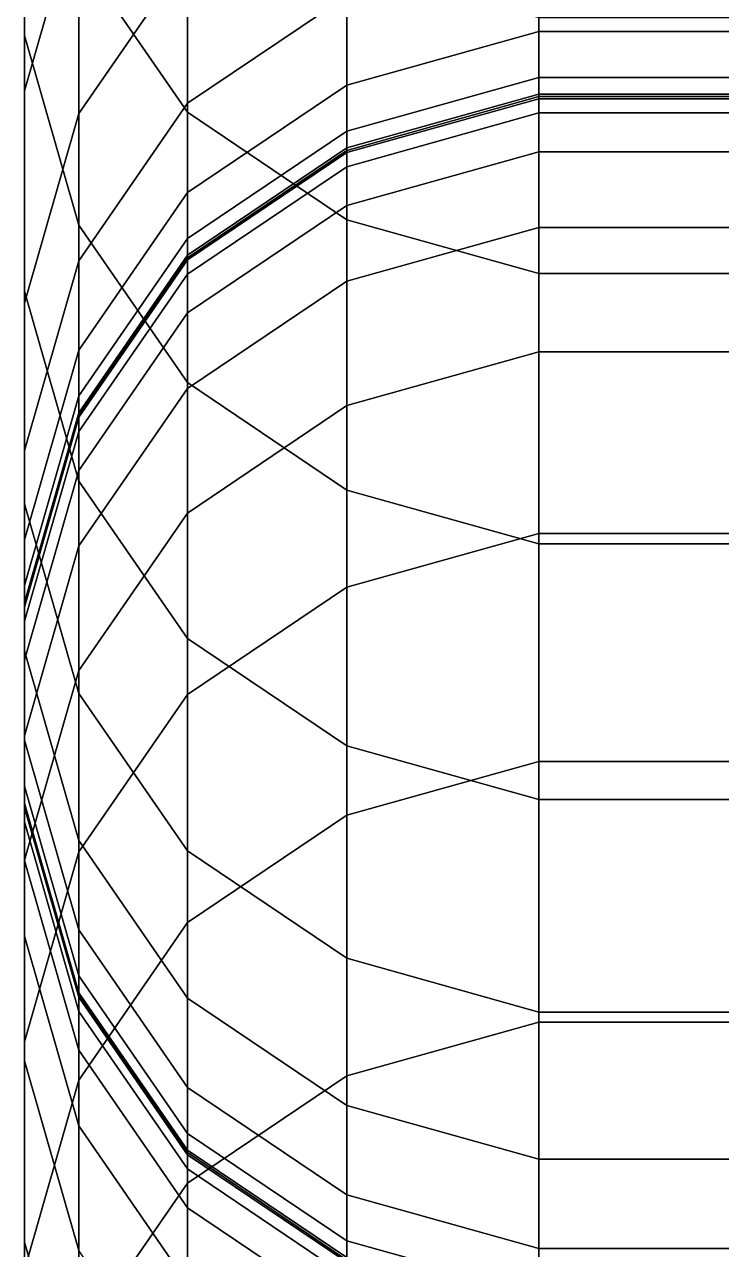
# Model space of a CAD drawing. Extents: x -10214 to 5452, y -22879 to 6440.
# Drawn here: x -10214 to -7712, y -4004 to 394 of the extents above; entities that cross this region are included whole.
import ezdxf

# ---------------------------------------------------------------- set-up
doc = ezdxf.new("R2010")
doc.units = 0

msp = doc.modelspace()

# ---------------------------------------------------------------- linework, layer by layer
for points in [[(-10213.792969, 354.792633, -254830.796875), (-10213.792969, 1074.540771, -254830.796875), (-10213.792969, 2045.20752, -252659.859375), (-10213.792969, 1325.459351, -252659.859375)], [(-10213.792969, 155.87413, -257008.9375), (-10018.792969, 837.064331, -257008.9375), (-10018.792969, 1755.730957, -254830.796875), (-10213.792969, 1074.540771, -254830.796875)], [(-9628.792969, 78.752625, -252659.859375), (-10018.792969, 644.269043, -252659.859375), (-10018.792969, 1562.935669, -250473.734375), (-9628.792969, 997.41925, -250473.734375)], [(-10018.792969, 74.397644, -259216.671875), (-9628.792969, 639.914063, -259216.671875), (-9628.792969, 1402.580688, -257008.9375), (-10018.792969, 837.064331, -257008.9375)], [(-10018.792969, -326.397583, -254830.796875), (-10213.792969, 354.792633, -254830.796875), (-10213.792969, 1325.459351, -252659.859375), (-10018.792969, 644.269043, -252659.859375)], [(-10213.792969, -563.874023, -257008.9375), (-10213.792969, 155.87413, -257008.9375), (-10213.792969, 1074.540771, -254830.796875), (-10213.792969, 354.792633, -254830.796875)], [(-9056.793945, 496.826782, -261469.875), (-9056.793945, 1025.493408, -259216.671875), (-9628.792969, 639.914063, -259216.671875), (-9628.792969, 111.247375, -261469.875)], [(-9056.793945, -306.826752, -252659.859375), (-9628.792969, 78.752625, -252659.859375), (-9628.792969, 997.41925, -250473.734375), (-9056.793945, 611.839905, -250473.734375)], [(-10213.792969, -606.792542, -259216.671875), (-10018.792969, 74.397644, -259216.671875), (-10018.792969, 837.064331, -257008.9375), (-10213.792969, 155.87413, -257008.9375)], [(-8367.793945, 368.949799, -263758.28125), (-8367.793945, 689.616455, -261469.875), (-9056.793945, 496.826782, -261469.875), (-9056.793945, 176.160095, -263758.28125)], [(-7639.794922, 368.949799, -263758.28125), (-7639.794922, 689.616455, -261469.875), (-8367.793945, 689.616455, -261469.875), (-8367.793945, 368.949799, -263758.28125)], [(-9628.792969, -891.914001, -254830.796875), (-10018.792969, -326.397583, -254830.796875), (-10018.792969, 644.269043, -252659.859375), (-9628.792969, 78.752625, -252659.859375)], [(-10018.792969, -454.269043, -261469.875), (-9628.792969, 111.247375, -261469.875), (-9628.792969, 639.914063, -259216.671875), (-10018.792969, 74.397644, -259216.671875)], [(-8367.793945, -499.616455, -252659.859375), (-9056.793945, -306.826752, -252659.859375), (-9056.793945, 611.839905, -250473.734375), (-8367.793945, 419.050171, -250473.734375)], [(-9056.793945, 176.160095, -263758.28125), (-9056.793945, 496.826782, -261469.875), (-9628.792969, 111.247375, -261469.875), (-9628.792969, -209.419296, -263758.28125)], [(-7639.794922, -499.616455, -252659.859375), (-8367.793945, -499.616455, -252659.859375), (-8367.793945, 419.050171, -250473.734375), (-7639.794922, 419.050171, -250473.734375)], [(-10018.792969, -1245.064209, -257008.9375), (-10213.792969, -563.874023, -257008.9375), (-10213.792969, 354.792633, -254830.796875), (-10018.792969, -326.397583, -254830.796875)], [(-8367.793945, 204.283112, -266065.0625), (-8367.793945, 368.949799, -263758.28125), (-9056.793945, 176.160095, -263758.28125), (-9056.793945, 11.493419, -266065.0625)], [(-7639.794922, 204.283112, -266065.0625), (-7639.794922, 368.949799, -263758.28125), (-8367.793945, 368.949799, -263758.28125), (-8367.793945, 204.283112, -266065.0625)], [(-9056.793945, 11.493419, -266065.0625), (-9056.793945, 176.160095, -263758.28125), (-9628.792969, -209.419296, -263758.28125), (-9628.792969, -374.085968, -266065.0625)], [(-8367.793945, 143.61644, -268373.46875), (-8367.793945, 204.283112, -266065.0625), (-9056.793945, 11.493419, -266065.0625), (-9056.793945, -49.173248, -268373.46875)], [(-7639.794922, 143.61644, -268373.46875), (-7639.794922, 204.283112, -266065.0625), (-8367.793945, 204.283112, -266065.0625), (-8367.793945, 143.61644, -268373.46875)], [(-10213.792969, -1326.540649, -259216.671875), (-10213.792969, -606.792542, -259216.671875), (-10213.792969, 155.87413, -257008.9375), (-10213.792969, -563.874023, -257008.9375)], [(-8367.793945, 134.949783, -270666.65625), (-8367.793945, 143.61644, -268373.46875), (-9056.793945, -49.173248, -268373.46875), (-9056.793945, -57.839916, -270666.65625)], [(-8367.793945, 134.949783, -281716.6875), (-8367.793945, 134.949783, -279556.28125), (-9056.793945, -57.839916, -279556.28125), (-9056.793945, -57.839916, -281716.6875)], [(-8367.793945, 134.949783, -279556.28125), (-8367.793945, 134.949783, -277373.46875), (-9056.793945, -57.839916, -277373.46875), (-9056.793945, -57.839916, -279556.28125)], [(-8367.793945, 134.949783, -277373.46875), (-8367.793945, 134.949783, -275165.875), (-9056.793945, -57.839916, -275165.875), (-9056.793945, -57.839916, -277373.46875)], [(-8367.793945, 134.949783, -275165.875), (-8367.793945, 134.949783, -272931.0625), (-9056.793945, -57.839916, -272931.0625), (-9056.793945, -57.839916, -275165.875)], [(-8367.793945, 134.949783, -272931.0625), (-8367.793945, 134.949783, -270666.65625), (-9056.793945, -57.839916, -270666.65625), (-9056.793945, -57.839916, -272931.0625)], [(-8367.793945, 127.616447, -283856), (-8367.793945, 134.949783, -281716.6875), (-9056.793945, -57.839916, -281716.6875), (-9056.793945, -65.173248, -283856)], [(-7639.794922, 134.949783, -270666.65625), (-7639.794922, 143.61644, -268373.46875), (-8367.793945, 143.61644, -268373.46875), (-8367.793945, 134.949783, -270666.65625)], [(-7639.794922, 134.949783, -281716.6875), (-7639.794922, 134.949783, -279556.28125), (-8367.793945, 134.949783, -279556.28125), (-8367.793945, 134.949783, -281716.6875)], [(-7639.794922, 134.949783, -279556.28125), (-7639.794922, 134.949783, -277373.46875), (-8367.793945, 134.949783, -277373.46875), (-8367.793945, 134.949783, -279556.28125)], [(-7639.794922, 134.949783, -277373.46875), (-7639.794922, 134.949783, -275165.875), (-8367.793945, 134.949783, -275165.875), (-8367.793945, 134.949783, -277373.46875)], [(-7639.794922, 134.949783, -275165.875), (-7639.794922, 134.949783, -272931.0625), (-8367.793945, 134.949783, -272931.0625), (-8367.793945, 134.949783, -275165.875)], [(-7639.794922, 134.949783, -272931.0625), (-7639.794922, 134.949783, -270666.65625), (-8367.793945, 134.949783, -270666.65625), (-8367.793945, 134.949783, -272931.0625)], [(-7639.794922, 127.616447, -283856), (-7639.794922, 134.949783, -281716.6875), (-8367.793945, 134.949783, -281716.6875), (-8367.793945, 127.616447, -283856)], [(-10018.792969, -774.93573, -263758.28125), (-9628.792969, -209.419296, -263758.28125), (-9628.792969, 111.247375, -261469.875), (-10018.792969, -454.269043, -261469.875)], [(-8367.793945, 76.283112, -285971.34375), (-8367.793945, 127.616447, -283856), (-9056.793945, -65.173248, -283856), (-9056.793945, -116.506584, -285971.34375)], [(-7639.794922, 76.283112, -285971.34375), (-7639.794922, 127.616447, -283856), (-8367.793945, 127.616447, -283856), (-8367.793945, 76.283112, -285971.34375)], [(-10213.792969, -1135.459229, -261469.875), (-10018.792969, -454.269043, -261469.875), (-10018.792969, 74.397644, -259216.671875), (-10213.792969, -606.792542, -259216.671875)], [(-9056.793945, -1277.493408, -254830.796875), (-9628.792969, -891.914001, -254830.796875), (-9628.792969, 78.752625, -252659.859375), (-9056.793945, -306.826752, -252659.859375)], [(-8367.793945, -63.050228, -288058.65625), (-8367.793945, 76.283112, -285971.34375), (-9056.793945, -116.506584, -285971.34375), (-9056.793945, -255.839935, -288058.65625)], [(-7639.794922, -63.050228, -288058.65625), (-7639.794922, 76.283112, -285971.34375), (-8367.793945, 76.283112, -285971.34375), (-8367.793945, -63.050228, -288058.65625)], [(-9056.793945, -49.173248, -268373.46875), (-9056.793945, 11.493419, -266065.0625), (-9628.792969, -374.085968, -266065.0625), (-9628.792969, -434.752655, -268373.46875)], [(-9056.793945, -57.839916, -270666.65625), (-9056.793945, -49.173248, -268373.46875), (-9628.792969, -434.752655, -268373.46875), (-9628.792969, -443.419312, -270666.65625)], [(-9056.793945, -57.839916, -281716.6875), (-9056.793945, -57.839916, -279556.28125), (-9628.792969, -443.419312, -279556.28125), (-9628.792969, -443.419312, -281716.6875)], [(-9056.793945, -57.839916, -279556.28125), (-9056.793945, -57.839916, -277373.46875), (-9628.792969, -443.419312, -277373.46875), (-9628.792969, -443.419312, -279556.28125)], [(-9056.793945, -57.839916, -277373.46875), (-9056.793945, -57.839916, -275165.875), (-9628.792969, -443.419312, -275165.875), (-9628.792969, -443.419312, -277373.46875)], [(-9056.793945, -57.839916, -275165.875), (-9056.793945, -57.839916, -272931.0625), (-9628.792969, -443.419312, -272931.0625), (-9628.792969, -443.419312, -275165.875)], [(-9056.793945, -57.839916, -272931.0625), (-9056.793945, -57.839916, -270666.65625), (-9628.792969, -443.419312, -270666.65625), (-9628.792969, -443.419312, -272931.0625)], [(-9056.793945, -65.173248, -283856), (-9056.793945, -57.839916, -281716.6875), (-9628.792969, -443.419312, -281716.6875), (-9628.792969, -450.752655, -283856)], [(-9056.793945, -116.506584, -285971.34375), (-9056.793945, -65.173248, -283856), (-9628.792969, -450.752655, -283856), (-9628.792969, -502.085999, -285971.34375)], [(-8367.793945, -334.383575, -290114), (-8367.793945, -63.050228, -288058.65625), (-9056.793945, -255.839935, -288058.65625), (-9056.793945, -527.173279, -290114)], [(-7639.794922, -334.383575, -290114), (-7639.794922, -63.050228, -288058.65625), (-8367.793945, -63.050228, -288058.65625), (-8367.793945, -334.383575, -290114)], [(-9056.793945, -255.839935, -288058.65625), (-9056.793945, -116.506584, -285971.34375), (-9628.792969, -502.085999, -285971.34375), (-9628.792969, -641.419312, -288058.65625)], [(-10018.792969, -939.602417, -266065.0625), (-9628.792969, -374.085968, -266065.0625), (-9628.792969, -209.419296, -263758.28125), (-10018.792969, -774.93573, -263758.28125)], [(-9056.793945, -527.173279, -290114), (-9056.793945, -255.839935, -288058.65625), (-9628.792969, -641.419312, -288058.65625), (-9628.792969, -912.752686, -290114)], [(-8367.793945, -1470.283081, -254830.796875), (-9056.793945, -1277.493408, -254830.796875), (-9056.793945, -306.826752, -252659.859375), (-8367.793945, -499.616455, -252659.859375)], [(-9628.792969, -1810.580688, -257008.9375), (-10018.792969, -1245.064209, -257008.9375), (-10018.792969, -326.397583, -254830.796875), (-9628.792969, -891.914001, -254830.796875)], [(-8367.793945, -781.716919, -292133.3125), (-8367.793945, -334.383575, -290114), (-9056.793945, -527.173279, -290114), (-9056.793945, -974.506653, -292133.3125)], [(-7639.794922, -781.716919, -292133.3125), (-7639.794922, -334.383575, -290114), (-8367.793945, -334.383575, -290114), (-8367.793945, -781.716919, -292133.3125)], [(-10018.792969, -1000.269043, -268373.46875), (-9628.792969, -434.752655, -268373.46875), (-9628.792969, -374.085968, -266065.0625), (-10018.792969, -939.602417, -266065.0625)], [(-10018.792969, -1008.93573, -270666.65625), (-9628.792969, -443.419312, -270666.65625), (-9628.792969, -434.752655, -268373.46875), (-10018.792969, -1000.269043, -268373.46875)], [(-10213.792969, -1456.125977, -263758.28125), (-10018.792969, -774.93573, -263758.28125), (-10018.792969, -454.269043, -261469.875), (-10213.792969, -1135.459229, -261469.875)], [(-10018.792969, -1008.93573, -281716.6875), (-9628.792969, -443.419312, -281716.6875), (-9628.792969, -443.419312, -279556.28125), (-10018.792969, -1008.93573, -279556.28125)], [(-10018.792969, -1008.93573, -279556.28125), (-9628.792969, -443.419312, -279556.28125), (-9628.792969, -443.419312, -277373.46875), (-10018.792969, -1008.93573, -277373.46875)], [(-10018.792969, -1008.93573, -277373.46875), (-9628.792969, -443.419312, -277373.46875), (-9628.792969, -443.419312, -275165.875), (-10018.792969, -1008.93573, -275165.875)], [(-10018.792969, -1008.93573, -275165.875), (-9628.792969, -443.419312, -275165.875), (-9628.792969, -443.419312, -272931.0625), (-10018.792969, -1008.93573, -272931.0625)], [(-10018.792969, -1008.93573, -272931.0625), (-9628.792969, -443.419312, -272931.0625), (-9628.792969, -443.419312, -270666.65625), (-10018.792969, -1008.93573, -270666.65625)], [(-10018.792969, -1016.269043, -283856), (-9628.792969, -450.752655, -283856), (-9628.792969, -443.419312, -281716.6875), (-10018.792969, -1008.93573, -281716.6875)], [(-10018.792969, -1067.602417, -285971.34375), (-9628.792969, -502.085999, -285971.34375), (-9628.792969, -450.752655, -283856), (-10018.792969, -1016.269043, -283856)], [(-10018.792969, -1206.935791, -288058.65625), (-9628.792969, -641.419312, -288058.65625), (-9628.792969, -502.085999, -285971.34375), (-10018.792969, -1067.602417, -285971.34375)], [(-9056.793945, -974.506653, -292133.3125), (-9056.793945, -527.173279, -290114), (-9628.792969, -912.752686, -290114), (-9628.792969, -1360.08606, -292133.3125)], [(-7639.794922, -1470.283081, -254830.796875), (-8367.793945, -1470.283081, -254830.796875), (-8367.793945, -499.616455, -252659.859375), (-7639.794922, -499.616455, -252659.859375)], [(-10018.792969, -2007.730835, -259216.671875), (-10213.792969, -1326.540649, -259216.671875), (-10213.792969, -563.874023, -257008.9375), (-10018.792969, -1245.064209, -257008.9375)], [(-10213.792969, -1855.207397, -261469.875), (-10213.792969, -1135.459229, -261469.875), (-10213.792969, -606.792542, -259216.671875), (-10213.792969, -1326.540649, -259216.671875)], [(-10018.792969, -1478.269165, -290114), (-9628.792969, -912.752686, -290114), (-9628.792969, -641.419312, -288058.65625), (-10018.792969, -1206.935791, -288058.65625)], [(-10213.792969, -1620.792603, -266065.0625), (-10018.792969, -939.602417, -266065.0625), (-10018.792969, -774.93573, -263758.28125), (-10213.792969, -1456.125977, -263758.28125)], [(-8367.793945, -1433.050293, -294114.65625), (-8367.793945, -781.716919, -292133.3125), (-9056.793945, -974.506653, -292133.3125), (-9056.793945, -1625.839966, -294114.65625)], [(-7639.794922, -1433.050293, -294114.65625), (-7639.794922, -781.716919, -292133.3125), (-8367.793945, -781.716919, -292133.3125), (-8367.793945, -1433.050293, -294114.65625)], [(-10018.792969, -1925.602539, -292133.3125), (-9628.792969, -1360.08606, -292133.3125), (-9628.792969, -912.752686, -290114), (-10018.792969, -1478.269165, -290114)], [(-9056.793945, -2196.159912, -257008.9375), (-9628.792969, -1810.580688, -257008.9375), (-9628.792969, -891.914001, -254830.796875), (-9056.793945, -1277.493408, -254830.796875)], [(-10213.792969, -1681.459229, -268373.46875), (-10018.792969, -1000.269043, -268373.46875), (-10018.792969, -939.602417, -266065.0625), (-10213.792969, -1620.792603, -266065.0625)], [(-10213.792969, -1690.125977, -270666.65625), (-10018.792969, -1008.93573, -270666.65625), (-10018.792969, -1000.269043, -268373.46875), (-10213.792969, -1681.459229, -268373.46875)], [(-10213.792969, -1690.125977, -281716.6875), (-10018.792969, -1008.93573, -281716.6875), (-10018.792969, -1008.93573, -279556.28125), (-10213.792969, -1690.125977, -279556.28125)], [(-10213.792969, -1690.125977, -279556.28125), (-10018.792969, -1008.93573, -279556.28125), (-10018.792969, -1008.93573, -277373.46875), (-10213.792969, -1690.125977, -277373.46875)], [(-10213.792969, -1690.125977, -277373.46875), (-10018.792969, -1008.93573, -277373.46875), (-10018.792969, -1008.93573, -275165.875), (-10213.792969, -1690.125977, -275165.875)], [(-10213.792969, -1690.125977, -275165.875), (-10018.792969, -1008.93573, -275165.875), (-10018.792969, -1008.93573, -272931.0625), (-10213.792969, -1690.125977, -272931.0625)], [(-10213.792969, -1690.125977, -272931.0625), (-10018.792969, -1008.93573, -272931.0625), (-10018.792969, -1008.93573, -270666.65625), (-10213.792969, -1690.125977, -270666.65625)], [(-10213.792969, -1697.459229, -283856), (-10018.792969, -1016.269043, -283856), (-10018.792969, -1008.93573, -281716.6875), (-10213.792969, -1690.125977, -281716.6875)], [(-9056.793945, -1625.839966, -294114.65625), (-9056.793945, -974.506653, -292133.3125), (-9628.792969, -1360.08606, -292133.3125), (-9628.792969, -2011.419312, -294114.65625)], [(-10213.792969, -1748.792603, -285971.34375), (-10018.792969, -1067.602417, -285971.34375), (-10018.792969, -1016.269043, -283856), (-10213.792969, -1697.459229, -283856)], [(-10213.792969, -1888.125977, -288058.65625), (-10018.792969, -1206.935791, -288058.65625), (-10018.792969, -1067.602417, -285971.34375), (-10213.792969, -1748.792603, -285971.34375)], [(-10213.792969, -2175.874023, -263758.28125), (-10213.792969, -1456.125977, -263758.28125), (-10213.792969, -1135.459229, -261469.875), (-10213.792969, -1855.207397, -261469.875)], [(-10213.792969, -2159.459229, -290114), (-10018.792969, -1478.269165, -290114), (-10018.792969, -1206.935791, -288058.65625), (-10213.792969, -1888.125977, -288058.65625)], [(-9628.792969, -2573.247314, -259216.671875), (-10018.792969, -2007.730835, -259216.671875), (-10018.792969, -1245.064209, -257008.9375), (-9628.792969, -1810.580688, -257008.9375)], [(-8367.793945, -2388.949707, -257008.9375), (-9056.793945, -2196.159912, -257008.9375), (-9056.793945, -1277.493408, -254830.796875), (-8367.793945, -1470.283081, -254830.796875)], [(-10018.792969, -2536.397461, -261469.875), (-10213.792969, -1855.207397, -261469.875), (-10213.792969, -1326.540649, -259216.671875), (-10018.792969, -2007.730835, -259216.671875)], [(-10018.792969, -2576.935791, -294114.65625), (-9628.792969, -2011.419312, -294114.65625), (-9628.792969, -1360.08606, -292133.3125), (-10018.792969, -1925.602539, -292133.3125)], [(-8367.793945, -2252.383545, -296064), (-8367.793945, -1433.050293, -294114.65625), (-9056.793945, -1625.839966, -294114.65625), (-9056.793945, -2445.17334, -296064)], [(-7639.794922, -2252.383545, -296064), (-7639.794922, -1433.050293, -294114.65625), (-8367.793945, -1433.050293, -294114.65625), (-8367.793945, -2252.383545, -296064)], [(-10213.792969, -2340.540771, -266065.0625), (-10213.792969, -1620.792603, -266065.0625), (-10213.792969, -1456.125977, -263758.28125), (-10213.792969, -2175.874023, -263758.28125)], [(-10213.792969, -2606.792725, -292133.3125), (-10018.792969, -1925.602539, -292133.3125), (-10018.792969, -1478.269165, -290114), (-10213.792969, -2159.459229, -290114)], [(-7639.794922, -2388.949707, -257008.9375), (-8367.793945, -2388.949707, -257008.9375), (-8367.793945, -1470.283081, -254830.796875), (-7639.794922, -1470.283081, -254830.796875)], [(-10213.792969, -2401.207275, -268373.46875), (-10213.792969, -1681.459229, -268373.46875), (-10213.792969, -1620.792603, -266065.0625), (-10213.792969, -2340.540771, -266065.0625)], [(-9056.793945, -2445.17334, -296064), (-9056.793945, -1625.839966, -294114.65625), (-9628.792969, -2011.419312, -294114.65625), (-9628.792969, -2830.752686, -296064)], [(-10213.792969, -2409.874023, -270666.65625), (-10213.792969, -1690.125977, -270666.65625), (-10213.792969, -1681.459229, -268373.46875), (-10213.792969, -2401.207275, -268373.46875)], [(-10213.792969, -2409.874023, -281716.6875), (-10213.792969, -1690.125977, -281716.6875), (-10213.792969, -1690.125977, -279556.28125), (-10213.792969, -2409.874023, -279556.28125)], [(-10213.792969, -2409.874023, -279556.28125), (-10213.792969, -1690.125977, -279556.28125), (-10213.792969, -1690.125977, -277373.46875), (-10213.792969, -2409.874023, -277373.46875)], [(-10213.792969, -2409.874023, -277373.46875), (-10213.792969, -1690.125977, -277373.46875), (-10213.792969, -1690.125977, -275165.875), (-10213.792969, -2409.874023, -275165.875)], [(-10213.792969, -2409.874023, -275165.875), (-10213.792969, -1690.125977, -275165.875), (-10213.792969, -1690.125977, -272931.0625), (-10213.792969, -2409.874023, -272931.0625)], [(-10213.792969, -2409.874023, -272931.0625), (-10213.792969, -1690.125977, -272931.0625), (-10213.792969, -1690.125977, -270666.65625), (-10213.792969, -2409.874023, -270666.65625)], [(-10213.792969, -2417.207275, -283856), (-10213.792969, -1697.459229, -283856), (-10213.792969, -1690.125977, -281716.6875), (-10213.792969, -2409.874023, -281716.6875)], [(-10213.792969, -2468.540771, -285971.34375), (-10213.792969, -1748.792603, -285971.34375), (-10213.792969, -1697.459229, -283856), (-10213.792969, -2417.207275, -283856)], [(-10213.792969, -2607.874023, -288058.65625), (-10213.792969, -1888.125977, -288058.65625), (-10213.792969, -1748.792603, -285971.34375), (-10213.792969, -2468.540771, -285971.34375)], [(-9056.793945, -2958.82666, -259216.671875), (-9628.792969, -2573.247314, -259216.671875), (-9628.792969, -1810.580688, -257008.9375), (-9056.793945, -2196.159912, -257008.9375)], [(-10018.792969, -2857.064209, -263758.28125), (-10213.792969, -2175.874023, -263758.28125), (-10213.792969, -1855.207397, -261469.875), (-10018.792969, -2536.397461, -261469.875)], [(-10213.792969, -2879.20752, -290114), (-10213.792969, -2159.459229, -290114), (-10213.792969, -1888.125977, -288058.65625), (-10213.792969, -2607.874023, -288058.65625)], [(-10213.792969, -3258.125977, -294114.65625), (-10018.792969, -2576.935791, -294114.65625), (-10018.792969, -1925.602539, -292133.3125), (-10213.792969, -2606.792725, -292133.3125)], [(-9628.792969, -3101.914063, -261469.875), (-10018.792969, -2536.397461, -261469.875), (-10018.792969, -2007.730835, -259216.671875), (-9628.792969, -2573.247314, -259216.671875)], [(-10018.792969, -3396.269043, -296064), (-9628.792969, -2830.752686, -296064), (-9628.792969, -2011.419312, -294114.65625), (-10018.792969, -2576.935791, -294114.65625)], [(-10213.792969, -3326.540771, -292133.3125), (-10213.792969, -2606.792725, -292133.3125), (-10213.792969, -2159.459229, -290114), (-10213.792969, -2879.20752, -290114)], [(-10018.792969, -3021.730957, -266065.0625), (-10213.792969, -2340.540771, -266065.0625), (-10213.792969, -2175.874023, -263758.28125), (-10018.792969, -2857.064209, -263758.28125)], [(-8367.793945, -3151.616211, -259216.671875), (-9056.793945, -2958.82666, -259216.671875), (-9056.793945, -2196.159912, -257008.9375), (-8367.793945, -2388.949707, -257008.9375)], [(-8367.793945, -3187.716797, -297989.34375), (-8367.793945, -2252.383545, -296064), (-9056.793945, -2445.17334, -296064), (-9056.793945, -3380.506592, -297989.34375)], [(-7639.794922, -3187.716797, -297989.34375), (-7639.794922, -2252.383545, -296064), (-8367.793945, -2252.383545, -296064), (-8367.793945, -3187.716797, -297989.34375)], [(-10018.792969, -3082.397461, -268373.46875), (-10213.792969, -2401.207275, -268373.46875), (-10213.792969, -2340.540771, -266065.0625), (-10018.792969, -3021.730957, -266065.0625)], [(-10018.792969, -3091.064209, -270666.65625), (-10213.792969, -2409.874023, -270666.65625), (-10213.792969, -2401.207275, -268373.46875), (-10018.792969, -3082.397461, -268373.46875)], [(-10018.792969, -3091.064209, -281716.6875), (-10213.792969, -2409.874023, -281716.6875), (-10213.792969, -2409.874023, -279556.28125), (-10018.792969, -3091.064209, -279556.28125)], [(-10018.792969, -3091.064209, -279556.28125), (-10213.792969, -2409.874023, -279556.28125), (-10213.792969, -2409.874023, -277373.46875), (-10018.792969, -3091.064209, -277373.46875)], [(-10018.792969, -3091.064209, -277373.46875), (-10213.792969, -2409.874023, -277373.46875), (-10213.792969, -2409.874023, -275165.875), (-10018.792969, -3091.064209, -275165.875)], [(-10018.792969, -3091.064209, -275165.875), (-10213.792969, -2409.874023, -275165.875), (-10213.792969, -2409.874023, -272931.0625), (-10018.792969, -3091.064209, -272931.0625)], [(-10018.792969, -3091.064209, -272931.0625), (-10213.792969, -2409.874023, -272931.0625), (-10213.792969, -2409.874023, -270666.65625), (-10018.792969, -3091.064209, -270666.65625)], [(-10018.792969, -3098.397461, -283856), (-10213.792969, -2417.207275, -283856), (-10213.792969, -2409.874023, -281716.6875), (-10018.792969, -3091.064209, -281716.6875)], [(-10018.792969, -3149.730957, -285971.34375), (-10213.792969, -2468.540771, -285971.34375), (-10213.792969, -2417.207275, -283856), (-10018.792969, -3098.397461, -283856)], [(-7639.794922, -3151.616211, -259216.671875), (-8367.793945, -3151.616211, -259216.671875), (-8367.793945, -2388.949707, -257008.9375), (-7639.794922, -2388.949707, -257008.9375)], [(-9056.793945, -3380.506592, -297989.34375), (-9056.793945, -2445.17334, -296064), (-9628.792969, -2830.752686, -296064), (-9628.792969, -3766.085938, -297989.34375)], [(-10018.792969, -3289.064209, -288058.65625), (-10213.792969, -2607.874023, -288058.65625), (-10213.792969, -2468.540771, -285971.34375), (-10018.792969, -3149.730957, -285971.34375)], [(-9628.792969, -3422.580566, -263758.28125), (-10018.792969, -2857.064209, -263758.28125), (-10018.792969, -2536.397461, -261469.875), (-9628.792969, -3101.914063, -261469.875)], [(-10213.792969, -4077.459229, -296064), (-10018.792969, -3396.269043, -296064), (-10018.792969, -2576.935791, -294114.65625), (-10213.792969, -3258.125977, -294114.65625)], [(-9056.793945, -3487.493408, -261469.875), (-9628.792969, -3101.914063, -261469.875), (-9628.792969, -2573.247314, -259216.671875), (-9056.793945, -2958.82666, -259216.671875)], [(-10213.792969, -3977.874268, -294114.65625), (-10213.792969, -3258.125977, -294114.65625), (-10213.792969, -2606.792725, -292133.3125), (-10213.792969, -3326.540771, -292133.3125)], [(-10018.792969, -3560.397705, -290114), (-10213.792969, -2879.20752, -290114), (-10213.792969, -2607.874023, -288058.65625), (-10018.792969, -3289.064209, -288058.65625)], [(-10018.792969, -4331.602539, -297989.34375), (-9628.792969, -3766.085938, -297989.34375), (-9628.792969, -2830.752686, -296064), (-10018.792969, -3396.269043, -296064)], [(-9628.792969, -3587.247314, -266065.0625), (-10018.792969, -3021.730957, -266065.0625), (-10018.792969, -2857.064209, -263758.28125), (-9628.792969, -3422.580566, -263758.28125)], [(-10018.792969, -4007.731201, -292133.3125), (-10213.792969, -3326.540771, -292133.3125), (-10213.792969, -2879.20752, -290114), (-10018.792969, -3560.397705, -290114)], [(-8367.793945, -3680.282959, -261469.875), (-9056.793945, -3487.493408, -261469.875), (-9056.793945, -2958.82666, -259216.671875), (-8367.793945, -3151.616211, -259216.671875)], [(-9628.792969, -3647.913818, -268373.46875), (-10018.792969, -3082.397461, -268373.46875), (-10018.792969, -3021.730957, -266065.0625), (-9628.792969, -3587.247314, -266065.0625)], [(-9628.792969, -3656.580566, -270666.65625), (-10018.792969, -3091.064209, -270666.65625), (-10018.792969, -3082.397461, -268373.46875), (-9628.792969, -3647.913818, -268373.46875)], [(-9628.792969, -3656.580566, -281716.6875), (-10018.792969, -3091.064209, -281716.6875), (-10018.792969, -3091.064209, -279556.28125), (-9628.792969, -3656.580566, -279556.28125)], [(-9628.792969, -3656.580566, -279556.28125), (-10018.792969, -3091.064209, -279556.28125), (-10018.792969, -3091.064209, -277373.46875), (-9628.792969, -3656.580566, -277373.46875)], [(-9628.792969, -3656.580566, -277373.46875), (-10018.792969, -3091.064209, -277373.46875), (-10018.792969, -3091.064209, -275165.875), (-9628.792969, -3656.580566, -275165.875)], [(-9628.792969, -3656.580566, -275165.875), (-10018.792969, -3091.064209, -275165.875), (-10018.792969, -3091.064209, -272931.0625), (-9628.792969, -3656.580566, -272931.0625)], [(-9628.792969, -3656.580566, -272931.0625), (-10018.792969, -3091.064209, -272931.0625), (-10018.792969, -3091.064209, -270666.65625), (-9628.792969, -3656.580566, -270666.65625)], [(-9628.792969, -3663.913818, -283856), (-10018.792969, -3098.397461, -283856), (-10018.792969, -3091.064209, -281716.6875), (-9628.792969, -3656.580566, -281716.6875)], [(-9628.792969, -3715.247314, -285971.34375), (-10018.792969, -3149.730957, -285971.34375), (-10018.792969, -3098.397461, -283856), (-9628.792969, -3663.913818, -283856)], [(-9056.793945, -3808.159912, -263758.28125), (-9628.792969, -3422.580566, -263758.28125), (-9628.792969, -3101.914063, -261469.875), (-9056.793945, -3487.493408, -261469.875)], [(-9628.792969, -3854.580566, -288058.65625), (-10018.792969, -3289.064209, -288058.65625), (-10018.792969, -3149.730957, -285971.34375), (-9628.792969, -3715.247314, -285971.34375)], [(-7639.794922, -3680.282959, -261469.875), (-8367.793945, -3680.282959, -261469.875), (-8367.793945, -3151.616211, -259216.671875), (-7639.794922, -3151.616211, -259216.671875)], [(-8367.793945, -4187.049805, -299898.65625), (-8367.793945, -3187.716797, -297989.34375), (-9056.793945, -3380.506592, -297989.34375), (-9056.793945, -4379.839844, -299898.65625)], [(-7639.794922, -4187.049805, -299898.65625), (-7639.794922, -3187.716797, -297989.34375), (-8367.793945, -3187.716797, -297989.34375), (-8367.793945, -4187.049805, -299898.65625)], [(-10213.792969, -4797.20752, -296064), (-10213.792969, -4077.459229, -296064), (-10213.792969, -3258.125977, -294114.65625), (-10213.792969, -3977.874268, -294114.65625)], [(-9628.792969, -4125.914063, -290114), (-10018.792969, -3560.397705, -290114), (-10018.792969, -3289.064209, -288058.65625), (-9628.792969, -3854.580566, -288058.65625)], [(-10018.792969, -4659.064453, -294114.65625), (-10213.792969, -3977.874268, -294114.65625), (-10213.792969, -3326.540771, -292133.3125), (-10018.792969, -4007.731201, -292133.3125)], [(-9056.793945, -4379.839844, -299898.65625), (-9056.793945, -3380.506592, -297989.34375), (-9628.792969, -3766.085938, -297989.34375), (-9628.792969, -4765.419434, -299898.65625)], [(-10213.792969, -5012.79248, -297989.34375), (-10018.792969, -4331.602539, -297989.34375), (-10018.792969, -3396.269043, -296064), (-10213.792969, -4077.459229, -296064)], [(-9056.793945, -3972.82666, -266065.0625), (-9628.792969, -3587.247314, -266065.0625), (-9628.792969, -3422.580566, -263758.28125), (-9056.793945, -3808.159912, -263758.28125)], [(-8367.793945, -4000.949707, -263758.28125), (-9056.793945, -3808.159912, -263758.28125), (-9056.793945, -3487.493408, -261469.875), (-8367.793945, -3680.282959, -261469.875)], [(-9628.792969, -4573.247559, -292133.3125), (-10018.792969, -4007.731201, -292133.3125), (-10018.792969, -3560.397705, -290114), (-9628.792969, -4125.914063, -290114)], [(-9056.793945, -4033.493408, -268373.46875), (-9628.792969, -3647.913818, -268373.46875), (-9628.792969, -3587.247314, -266065.0625), (-9056.793945, -3972.82666, -266065.0625)], [(-9056.793945, -4042.159912, -270666.65625), (-9628.792969, -3656.580566, -270666.65625), (-9628.792969, -3647.913818, -268373.46875), (-9056.793945, -4033.493408, -268373.46875)], [(-9056.793945, -4042.159912, -281716.6875), (-9628.792969, -3656.580566, -281716.6875), (-9628.792969, -3656.580566, -279556.28125), (-9056.793945, -4042.159912, -279556.28125)], [(-9056.793945, -4042.159912, -279556.28125), (-9628.792969, -3656.580566, -279556.28125), (-9628.792969, -3656.580566, -277373.46875), (-9056.793945, -4042.159912, -277373.46875)], [(-9056.793945, -4042.159912, -277373.46875), (-9628.792969, -3656.580566, -277373.46875), (-9628.792969, -3656.580566, -275165.875), (-9056.793945, -4042.159912, -275165.875)], [(-9056.793945, -4042.159912, -275165.875), (-9628.792969, -3656.580566, -275165.875), (-9628.792969, -3656.580566, -272931.0625), (-9056.793945, -4042.159912, -272931.0625)], [(-9056.793945, -4042.159912, -272931.0625), (-9628.792969, -3656.580566, -272931.0625), (-9628.792969, -3656.580566, -270666.65625), (-9056.793945, -4042.159912, -270666.65625)], [(-9056.793945, -4049.493408, -283856), (-9628.792969, -3663.913818, -283856), (-9628.792969, -3656.580566, -281716.6875), (-9056.793945, -4042.159912, -281716.6875)], [(-9056.793945, -4100.82666, -285971.34375), (-9628.792969, -3715.247314, -285971.34375), (-9628.792969, -3663.913818, -283856), (-9056.793945, -4049.493408, -283856)], [(-7639.794922, -4000.949707, -263758.28125), (-8367.793945, -4000.949707, -263758.28125), (-8367.793945, -3680.282959, -261469.875), (-7639.794922, -3680.282959, -261469.875)], [(-9056.793945, -4240.160156, -288058.65625), (-9628.792969, -3854.580566, -288058.65625), (-9628.792969, -3715.247314, -285971.34375), (-9056.793945, -4100.82666, -285971.34375)], [(-10018.792969, -5330.935547, -299898.65625), (-9628.792969, -4765.419434, -299898.65625), (-9628.792969, -3766.085938, -297989.34375), (-10018.792969, -4331.602539, -297989.34375)], [(-8367.793945, -4165.616211, -266065.0625), (-9056.793945, -3972.82666, -266065.0625), (-9056.793945, -3808.159912, -263758.28125), (-8367.793945, -4000.949707, -263758.28125)], [(-9056.793945, -4511.493652, -290114), (-9628.792969, -4125.914063, -290114), (-9628.792969, -3854.580566, -288058.65625), (-9056.793945, -4240.160156, -288058.65625)], [(-10018.792969, -5478.397461, -296064), (-10213.792969, -4797.20752, -296064), (-10213.792969, -3977.874268, -294114.65625), (-10018.792969, -4659.064453, -294114.65625)], [(-8367.793945, -4226.283203, -268373.46875), (-9056.793945, -4033.493408, -268373.46875), (-9056.793945, -3972.82666, -266065.0625), (-8367.793945, -4165.616211, -266065.0625)], [(-7639.794922, -4165.616211, -266065.0625), (-8367.793945, -4165.616211, -266065.0625), (-8367.793945, -4000.949707, -263758.28125), (-7639.794922, -4000.949707, -263758.28125)]]:
    msp.add_3dface(points)

doc.saveas('drawing.dxf')
